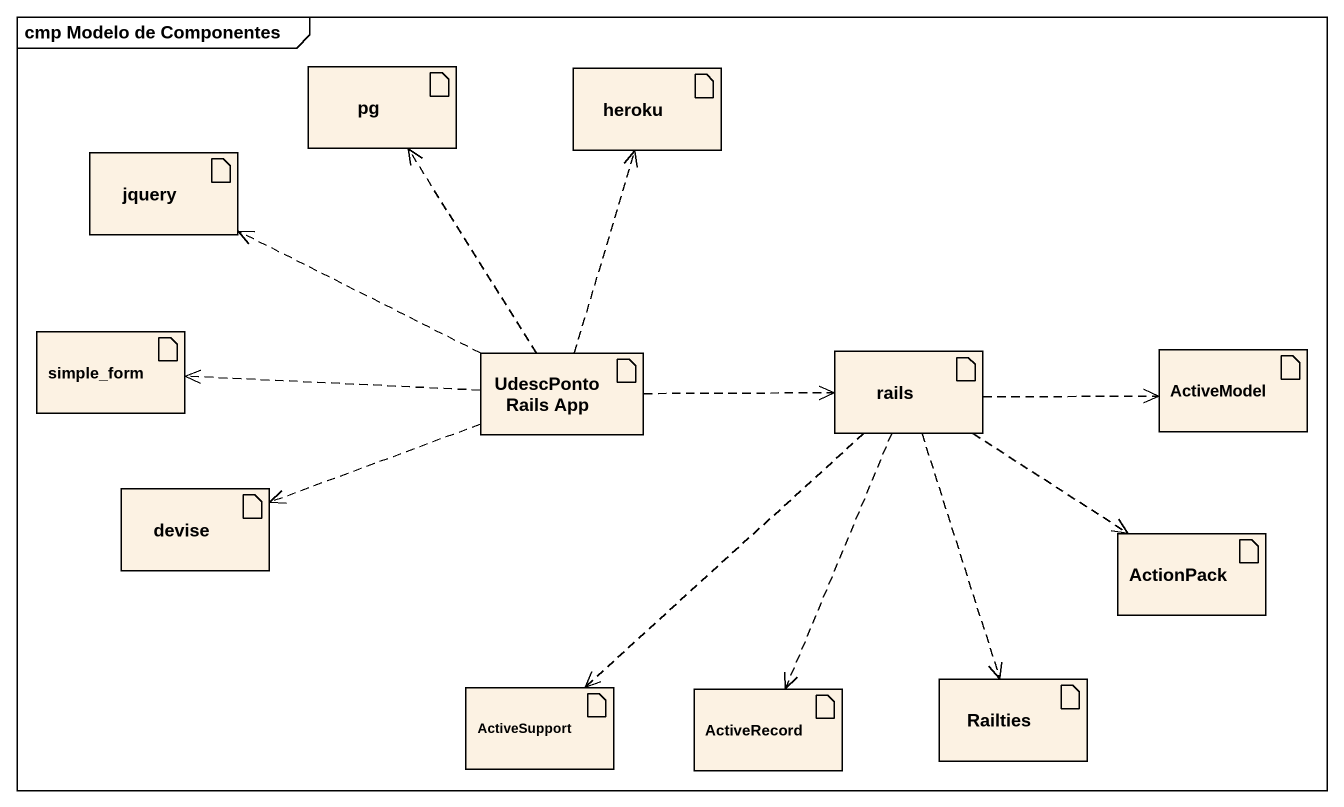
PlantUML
@startuml
mainframe cmp Modelo de Componentes
artifact pg
artifact heroku
artifact jquery
artifact simple_form
artifact "UdescPonto Rails App" as UdescPonto_Rails_App
artifact rails
artifact ActiveModel
artifact devise
artifact ActionPack
artifact ActiveSupport
artifact ActiveRecord
artifact Railties
UdescPonto_Rails_App .up.> pg
UdescPonto_Rails_App .up.> heroku
UdescPonto_Rails_App .left.> jquery
UdescPonto_Rails_App .left.> simple_form
UdescPonto_Rails_App .right.> rails
UdescPonto_Rails_App .left.> devise
rails .right.> ActiveModel
rails ..> ActionPack
rails ..> ActiveSupport
rails ..> ActiveRecord
rails ..> Railties
@enduml
